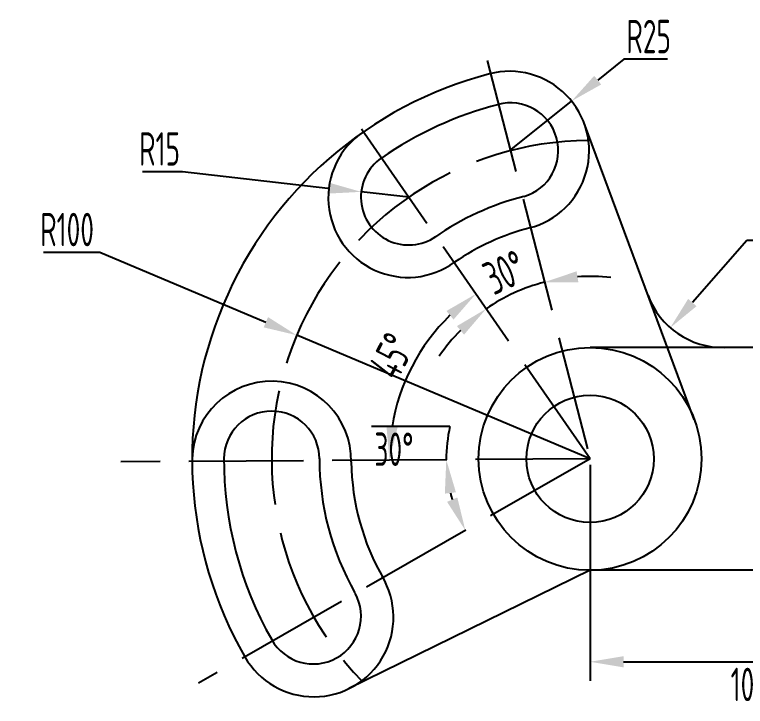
# Model space of a CAD drawing. Header units: millimetres. Extents: x 0 to 1320, y -350 to 297.
# Drawn here: x 724.4 to 800.9, y -281.9 to -209.5 of the extents above; entities that cross this region are included whole.
import ezdxf

# ---------------------------------------------------------------- set-up
doc = ezdxf.new("R2010")
doc.units = ezdxf.units.MM
doc.linetypes.add('ACAD_ISO02W100', pattern=[15, 12, -3])
doc.styles.get("Standard").update_dxf_attribs({"font": 'gbenor.shx', "width": 0.7, "bigfont": 'gbcbig.shx'})
doc.dimstyles.new('r', dxfattribs={"dimtxt": 3.5, "dimasz": 3.5, "dimexe": 2, "dimexo": 0.625, "dimtad": 2, "dimtoh": 1, "dimtxsty": 'Standard', "dimcen": 0, "dimadec": 0, "dimazin": 0, "dimtfac": 1, "dimtmove": 0, "dimatfit": 3, "dimfxl": 1, "dimarcsym": 0})

# ---------------------------------------------------------------- blocks, each defined once
blk = doc.blocks.new('*D136')
at = {"color": 0, "lineweight": -2, "transparency": 16777216}
for p, q in [((727.398, -234.361), (733.267, -234.361)), ((733.267, -234.361), (750.659, -241.692)), ((784.6, -256), (753.884, -243.052))]:
    blk.add_line(p, q, dxfattribs=at)
at = {"color": 0, "transparency": 16777216}
blk.add_solid([(750.886, -241.155), (750.432, -242.23), (753.884, -243.052)], dxfattribs=at)
at = {"layer": 'Defpoints', "color": 0, "transparency": 16777216}
for p in [(753.884, -243.052), (784.6, -256)]:
    blk.add_point(p, dxfattribs=at)
at = {"color": 0, "transparency": 16777216, "insert": (729.849, -231.986), "char_height": 3.5, "attachment_point": 5}
blk.add_mtext('R100', dxfattribs=at)
blk = doc.blocks.new('*D137')
at = {"color": 0, "lineweight": -2, "transparency": 16777216}
for p, q in [((737.753, -225.916), (741.933, -225.916)), ((741.933, -225.916), (757.163, -227.646)), ((765.609, -228.606), (760.641, -228.041))]:
    blk.add_line(p, q, dxfattribs=at)
at = {"color": 0, "transparency": 16777216}
blk.add_solid([(757.229, -227.067), (757.097, -228.226), (760.641, -228.041)], dxfattribs=at)
at = {"layer": 'Defpoints', "color": 0, "transparency": 16777216}
for p in [(760.641, -228.041), (765.609, -228.606)]:
    blk.add_point(p, dxfattribs=at)
at = {"color": 0, "transparency": 16777216, "insert": (739.531, -223.541), "char_height": 3.5, "attachment_point": 5}
blk.add_mtext('R15', dxfattribs=at)
blk = doc.blocks.new('*D138')
at = {"color": 0, "lineweight": -2, "transparency": 16777216}
for p, q in [((788.126, -214.152), (785.396, -216.343)), ((792.714, -214.152), (788.126, -214.152)), ((776.168, -223.751), (782.667, -218.534))]:
    blk.add_line(p, q, dxfattribs=at)
at = {"color": 0, "transparency": 16777216}
blk.add_solid([(785.031, -215.888), (785.761, -216.798), (782.667, -218.534)], dxfattribs=at)
at = {"layer": 'Defpoints', "color": 0, "transparency": 16777216}
for p in [(782.667, -218.534), (776.168, -223.751)]:
    blk.add_point(p, dxfattribs=at)
at = {"color": 0, "transparency": 16777216, "insert": (790.732, -211.777), "char_height": 3.5, "attachment_point": 5}
blk.add_mtext('R25', dxfattribs=at)
blk = doc.blocks.new('*D139')
at = {"color": 0, "lineweight": -2, "transparency": 16777216}
for p, q in [((801.01, -233.129), (795.304, -239.634)), ((806.286, -233.129), (801.01, -233.129))]:
    blk.add_line(p, q, dxfattribs=at)
at = {"color": 0, "transparency": 16777216}
blk.add_solid([(794.866, -239.249), (795.743, -240.018), (792.996, -242.265)], dxfattribs=at)
at = {"layer": 'Defpoints', "color": 0, "transparency": 16777216}
for p in [(798.491, -236), (792.996, -242.265)]:
    blk.add_point(p, dxfattribs=at)
at = {"color": 0, "transparency": 16777216, "insert": (804.304, -230.754), "char_height": 3.5, "attachment_point": 5}
blk.add_mtext('R25', dxfattribs=at)
blk = doc.blocks.new('*D142')
at = {"color": 0, "lineweight": -2, "transparency": 16777216}
for p, q in [((784.6, -256.625), (784.6, -279.25)), ((817.933, -256.625), (817.933, -279.25)), ((788.1, -277.25), (814.433, -277.25))]:
    blk.add_line(p, q, dxfattribs=at)
at = {"color": 0, "transparency": 16777216}
for points in [[(788.1, -276.666), (788.1, -277.833), (784.6, -277.25)], [(814.433, -276.666), (814.433, -277.833), (817.933, -277.25)]]:
    blk.add_solid(points, dxfattribs=at)
at = {"layer": 'Defpoints', "color": 0, "transparency": 16777216}
for p in [(784.6, -256), (817.933, -256), (817.933, -277.25)]:
    blk.add_point(p, dxfattribs=at)
at = {"color": 0, "transparency": 16777216, "insert": (801.267, -279.625), "char_height": 3.5, "attachment_point": 5}
blk.add_mtext('100', dxfattribs=at)
blk = doc.blocks.new('*D143')
at = {"color": 0, "lineweight": -2, "transparency": 16777216}
for start, end in [(83.44971, 93.95917), (104.46864, 124.73214), (135.2416, 145.75106)]:
    blk.add_arc((784.6, -256), 19.108, start, end, dxfattribs=at)
at = {"color": 0, "transparency": 16777216}
for points in [[(783.374, -237.513), (783.187, -236.362), (779.826, -237.498)], [(770.657, -242.099), (771.406, -242.993), (773.713, -240.296)]]:
    blk.add_solid(points, dxfattribs=at)
at = {"layer": 'Defpoints', "color": 0, "transparency": 16777216}
for p in [(773.838, -214.292), (759.262, -219.451), (777.683, -238.188), (784.6, -256), (784.6, -256)]:
    blk.add_point(p, dxfattribs=at)
at = {"color": 0, "transparency": 16777216, "insert": (775.657, -236.467), "char_height": 3.5, "attachment_point": 5, "rotation": 24.60039}
blk.add_mtext('30%%D', dxfattribs=at)
blk = doc.blocks.new('*D144')
at = {"color": 0, "lineweight": -2, "transparency": 16777216}
blk.add_arc((784.6, -256), 21.003, 134.29102, 170.80535, dxfattribs=at)
at = {"color": 0, "transparency": 16777216}
for points in [[(769.562, -240.516), (770.304, -241.416), (772.634, -238.739)], [(764.448, -252.689), (763.285, -252.599), (763.597, -256.134)]]:
    blk.add_solid(points, dxfattribs=at)
at = {"layer": 'Defpoints', "color": 0, "transparency": 16777216}
for p in [(759.262, -219.451), (767.765, -243.441), (784.6, -256), (784.6, -256), (735.488, -256.312)]:
    blk.add_point(p, dxfattribs=at)
at = {"color": 0, "transparency": 16777216, "insert": (763.854, -245.223), "char_height": 3.5, "attachment_point": 5, "rotation": 62.54819}
blk.add_mtext('45%%D', dxfattribs=at)
blk = doc.blocks.new('*D145')
at = {"color": 0, "lineweight": -2, "transparency": 16777216}
blk.add_line((769.932, -252.617), (761.711, -252.617), dxfattribs=at)
for start, end in [(167.01237, 180.36423), (193.7161, 196.48225)]:
    blk.add_arc((784.6, -256), 15.053, start, end, dxfattribs=at)
at = {"color": 0, "transparency": 16777216}
for points in [[(769.397, -259.641), (770.555, -259.498), (769.547, -256.096)], [(770.702, -260.041), (769.629, -260.5), (771.542, -263.489)]]:
    blk.add_solid(points, dxfattribs=at)
at = {"layer": 'Defpoints', "color": 0, "transparency": 16777216}
for p in [(784.6, -256), (784.6, -256), (735.488, -256.312), (770.455, -261.151), (743.618, -279.503)]:
    blk.add_point(p, dxfattribs=at)
at = {"color": 0, "transparency": 16777216, "insert": (764.071, -254.992), "char_height": 3.5, "attachment_point": 5}
blk.add_mtext('30%%D', dxfattribs=at)

msp = doc.modelspace()

# ---------------------------------------------------------------- linework, layer by layer
at = {"linetype": 'ACAD_ISO02W100'}
for p, q in [((773.838, -214.292), (784.6, -256)), ((784.6, -256), (759.262, -219.451)), ((784.6, -256), (735.488, -256.312)), ((784.6, -256), (743.618, -279.503))]:
    msp.add_line(p, q, dxfattribs=at)
for p, q in [((795.498, -251.884), (783.981, -220.851)), ((817.933, -244.333), (784.6, -244.333)), ((784.6, -267.667), (759.358, -280.063)), ((817.933, -267.667), (784.6, -267.667))]:
    msp.add_line(p, q)
for radius in [11.667, 6.667]:
    msp.add_circle((784.6, -256), radius)
for centre, radius, start, end in [((784.6, -256), 41.667, 104.66249, 209.83411), ((776.168, -223.751), 8.333, 284.33361, 104.70337), ((776.272, -223.724), 5.002, 286.17734, 105.19735), ((784.6, -256), 38.333, 104.43996, 124.73957), ((765.527, -228.663), 8.335, 123.99405, 305.92387), ((765.609, -228.606), 5, 124.65508, 304.78909), ((784.6, -256), 28.333, 104.16701, 125.05095), ((784.6, -256), 25, 104.54605, 124.56417), ((798.491, -236), 8.333, 200.36011, 271.06529), ((751.268, -256.212), 8.335, 359.21656, 178.44498), ((751.267, -256), 5, 0, 179.8095), ((784.6, -256), 38.333, 179.80415, 209.59294), ((784.6, -256), 28.333, 179.93501, 209.68211), ((784.6, -256), 25, 180.74685, 210.08453), ((755.684, -272.583), 8.333, 209.83411, 30.96215), ((755.626, -272.48), 5, 209.34028, 28.87986)]:
    msp.add_arc(centre, radius, start, end)
msp.add_arc((784.6, -256), 33.333, 90.29051, 224.19563, dxfattribs=at)

# ---------------------------------------------------------------- dimensions: what is measured, and where the dimension line sits
dim = msp.add_radius_dim(center=(776.168, -223.751), mpoint=(782.667, -218.534), text='R25', dimstyle='r')
dim.commit()
dim.dimension.update_dxf_attribs({"geometry": '*D138', "text_midpoint": (790.732, -211.777)})
for base, line1, line2, text, picture, middle in [((777.683, -238.188), ((784.6, -256), (759.262, -219.451)), ((773.838, -214.292), (784.6, -256)), '30%%D', '*D143', (775.657, -236.467)), ((767.765, -243.441), ((784.6, -256), (735.488, -256.312)), ((784.6, -256), (759.262, -219.451)), '45%%D', '*D144', (763.854, -245.223)), ((770.455, -261.151), ((784.6, -256), (735.488, -256.312)), ((784.6, -256), (743.618, -279.503)), '30%%D', '*D145', (764.071, -254.992))]:
    dim = msp.add_angular_dim_2l(base=base, line1=line1, line2=line2, text=text, dimstyle='r')
    dim.commit()
    dim.dimension.update_dxf_attribs({"geometry": picture, "text_midpoint": middle})
for center, mpoint, text, picture, middle in [((765.609, -228.606), (760.641, -228.041), 'R15', '*D137', (741.933, -225.916)), ((798.491, -236), (792.996, -242.265), 'R25', '*D139', (804.304, -233.129)), ((784.6, -256), (753.884, -243.052), 'R100', '*D136', (729.849, -234.361))]:
    dim = msp.add_radius_dim(center=center, mpoint=mpoint, text=text, dimstyle='r')
    dim.commit()
    dim.dimension.update_dxf_attribs({"geometry": picture, "text_midpoint": middle, "dimtype": 164})
dim = msp.add_linear_dim(base=(817.933, -277.25), p1=(784.6, -256), p2=(817.933, -256), text='100', dimstyle='r')
dim.commit()
dim.dimension.update_dxf_attribs({"geometry": '*D142', "text_midpoint": (801.267, -279.625)})

doc.saveas('drawing.dxf')
